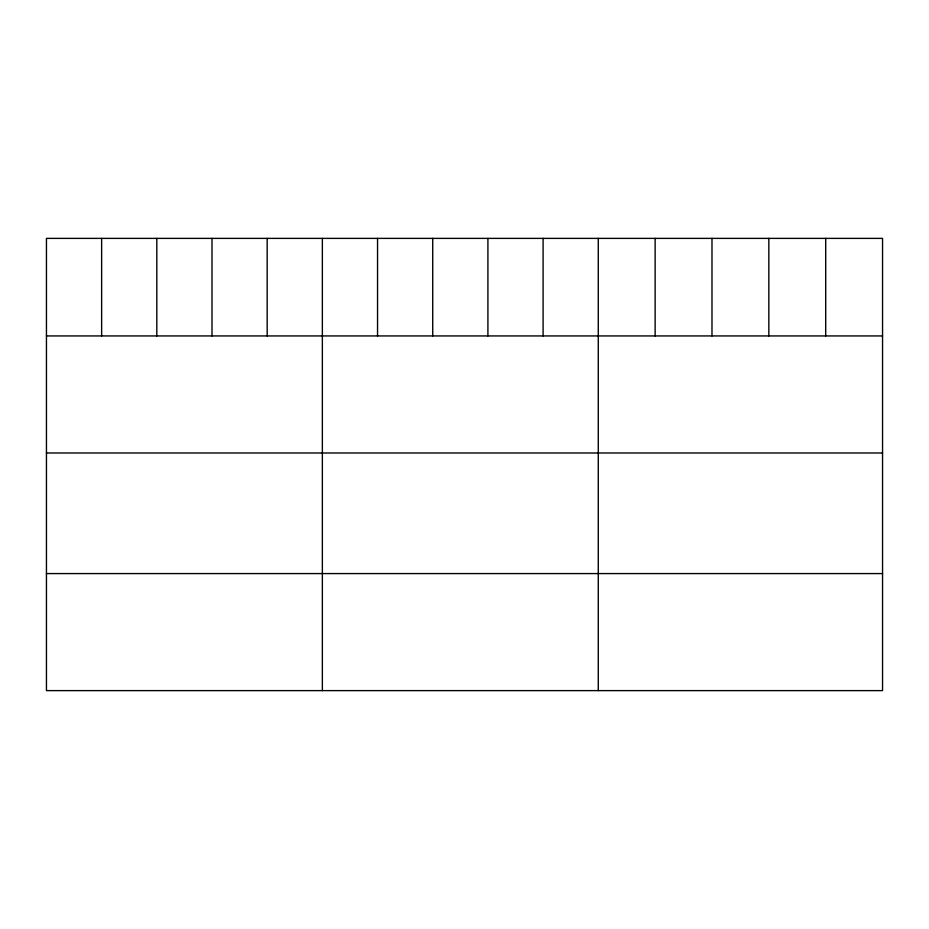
<?xml version="1.0" encoding="UTF-8"?>
<svg xmlns="http://www.w3.org/2000/svg" width="929" height="929" viewBox="0 0 929 929"><rect width="100%" height="100%" fill="white"/><g stroke="black" fill="none" stroke-linecap="round" stroke-linejoin="round"><path stroke-width="1.39" d="M882.55 335.938L882.55 690.619L46.45 690.619L46.45 238.381L882.55 238.381L882.55 335.938L46.45 335.938M46.45 452.98L882.55 452.98M46.45 573.576L882.55 573.576M825.695 238.381L825.695 335.938M768.84 238.381L768.84 335.938M711.986 238.381L711.986 335.938M655.131 238.381L655.131 335.938M598.276 238.381L598.276 690.619M543.093 238.381L543.093 335.938M487.911 238.381L487.911 335.938M432.728 238.381L432.728 335.938M377.546 238.381L377.546 335.938M322.363 238.381L322.363 690.619M267.18 238.381L267.18 335.938M211.998 238.381L211.998 335.938M156.815 238.381L156.815 335.938M101.633 238.381L101.633 335.938"/></g></svg>
